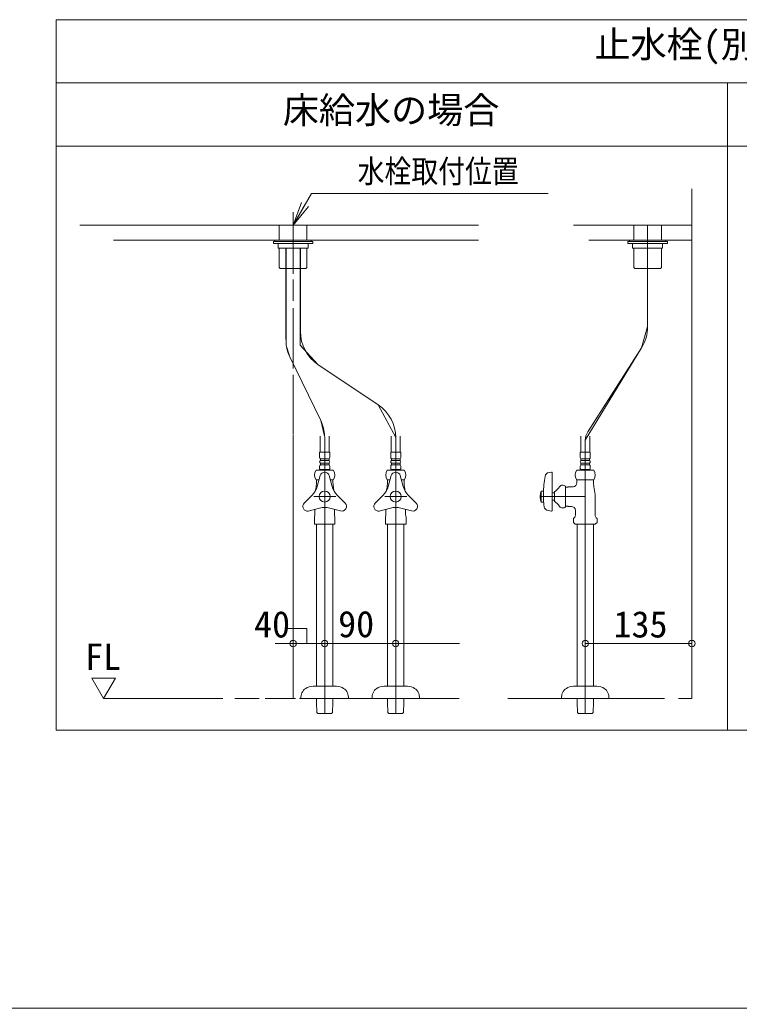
# Model space of a CAD drawing. Units: millimetres at full size, sheet at 1:5; details may follow other scales. Extents: x -1002 to 1017, y -687 to 676.
# Drawn here: x -38 to 360, y -687 to -139 of the extents above; entities that cross this region are included whole.
import ezdxf
from ezdxf.enums import TextEntityAlignment as Align

# ---------------------------------------------------------------- set-up
doc = ezdxf.new("R2010")
doc.units = ezdxf.units.MM
doc.header["$LTSCALE"] = 5
doc.layers.add('F-0', color=7, linetype='Continuous', lineweight=15)
doc.styles.add('ＭＳ ゴシック', font='')
doc.styles.get('ＭＳ ゴシック').set_extended_font_data('MS Gothic')

msp = doc.modelspace()

# ---------------------------------------------------------------- linework, layer by layer
at = {"layer": 'F-0', "lineweight": 18}
for p, q in [((-18.184, -532.972), (-18.184, -139.222)), ((-18.184, -139.222), (725.566, -139.222)), ((-18.184, -174.222), (725.566, -174.222)), ((353.691, -532.972), (353.691, -174.222)), ((353.691, -532.972), (-18.184, -532.972))]:
    msp.add_line(p, q, dxfattribs=at)
at = {"layer": 'F-0'}
for p, q in [((-18.184, -209.222), (353.691, -209.222)), ((353.691, -209.222), (725.566, -209.222)), ((113.066, -252.972), (123.169, -235.472)), ((123.169, -235.472), (254.419, -235.472)), ((334.003, -232.847), (334.003, -515.472)), ((113.066, -252.972), (117.734, -240.512)), ((113.066, -252.972), (119.628, -241.605)), ((113.066, -252.972), (121.522, -242.699)), ((113.066, -245.945), (113.066, -279.966)), ((-5.059, -252.972), (13.709, -252.972)), ((215.878, -252.972), (13.501, -252.972)), ((105.409, -252.972), (105.409, -261.285)), ((120.722, -261.285), (120.722, -252.972)), ((268.378, -252.972), (334.003, -252.972)), ((334.003, -252.972), (277.465, -252.972)), ((301.847, -261.285), (301.847, -252.972)), ((309.503, -309.288), (309.503, -252.972)), ((309.503, -309.288), (309.503, -252.972)), ((317.159, -252.972), (317.159, -261.285)), ((215.878, -261.285), (13.51, -261.285)), ((13.78, -261.285), (215.878, -261.285)), ((102.128, -262.16), (102.128, -263.253)), ((124.003, -262.16), (102.128, -262.16)), ((103.003, -261.285), (123.128, -261.285)), ((103.003, -262.16), (103.003, -261.285)), ((123.128, -262.16), (103.003, -262.16)), ((123.128, -261.285), (123.128, -262.16)), ((124.003, -263.253), (124.003, -262.16)), ((124.003, -262.816), (124.003, -263.253)), ((298.566, -263.253), (298.566, -262.16)), ((298.566, -262.16), (320.441, -262.16)), ((298.566, -262.816), (298.566, -263.253)), ((299.441, -261.285), (299.441, -262.16)), ((319.566, -261.285), (299.441, -261.285)), ((299.441, -262.16), (319.566, -262.16)), ((319.566, -262.16), (319.566, -261.285)), ((320.441, -262.16), (320.441, -263.253)), ((102.128, -263.253), (124.003, -263.253)), ((121.378, -263.253), (104.753, -263.253)), ((104.753, -263.253), (104.753, -265.878)), ((104.753, -265.878), (121.378, -265.878)), ((105.409, -265.878), (105.409, -276.553)), ((108.994, -316.413), (108.994, -265.878)), ((109.237, -265.618), (109.237, -319.665)), ((116.894, -265.878), (116.894, -319.528)), ((117.137, -312.054), (117.137, -265.878)), ((120.722, -276.553), (120.722, -265.878)), ((121.378, -265.878), (121.378, -263.253)), ((320.441, -263.253), (298.566, -263.253)), ((301.191, -263.253), (317.816, -263.253)), ((301.191, -265.878), (301.191, -263.253)), ((317.816, -265.878), (301.191, -265.878)), ((301.847, -276.553), (301.847, -265.878)), ((317.159, -265.878), (317.159, -276.553)), ((317.816, -263.253), (317.816, -265.878)), ((105.737, -276.881), (105.409, -276.553)), ((105.847, -276.991), (105.737, -276.881)), ((105.847, -276.991), (119.891, -276.991)), ((119.891, -276.991), (120.284, -276.991)), ((120.394, -276.881), (120.284, -276.991)), ((120.722, -276.553), (120.394, -276.881)), ((301.847, -276.553), (302.175, -276.881)), ((302.175, -276.881), (302.284, -276.991)), ((302.678, -276.991), (302.284, -276.991)), ((316.722, -276.991), (302.678, -276.991)), ((316.722, -276.991), (316.831, -276.881)), ((316.831, -276.881), (317.159, -276.553)), ((113.066, -283.26), (113.066, -294.927)), ((113.066, -299.045), (113.066, -332.537)), ((111.199, -325.983), (109.237, -319.665)), ((126.818, -330.215), (116.894, -319.528)), ((274.941, -372.27), (306.055, -321.077)), ((111.199, -325.983), (128.361, -361.259)), ((111.199, -325.983), (128.361, -361.259)), ((126.818, -330.215), (160.259, -352.667)), ((160.259, -352.667), (126.818, -330.215)), ((113.066, -335.969), (113.066, -369.016)), ((169.941, -370.829), (160.259, -352.667)), ((130.549, -369.977), (128.361, -361.259)), ((113.066, -369.487), (113.066, -388.127)), ((128.05, -370.091), (128.05, -378.841)), ((130.566, -370.829), (130.566, -378.841)), ((130.566, -370.829), (130.566, -403.472)), ((133.081, -378.841), (133.081, -370.091)), ((167.425, -370.091), (167.425, -378.841)), ((169.941, -370.829), (169.941, -378.841)), ((169.941, -370.829), (169.941, -403.472)), ((172.456, -378.841), (172.456, -370.091)), ((272.425, -378.841), (272.425, -370.091)), ((274.941, -372.27), (274.941, -378.841)), ((274.941, -372.27), (274.941, -523.674)), ((277.456, -370.091), (277.456, -378.841)), ((113.066, -375.539), (113.066, -492.221)), ((133.366, -378.841), (127.766, -378.841)), ((127.766, -378.841), (127.766, -381.794)), ((128.159, -382.56), (132.972, -382.56)), ((128.159, -383.435), (128.159, -382.56)), ((132.972, -383.435), (128.159, -383.435)), ((130.566, -378.841), (130.566, -523.674)), ((132.972, -382.56), (132.972, -383.435)), ((133.366, -381.794), (133.366, -378.841)), ((172.741, -378.841), (167.141, -378.841)), ((167.141, -378.841), (167.141, -381.794)), ((167.534, -382.56), (172.347, -382.56)), ((167.534, -383.435), (167.534, -382.56)), ((172.347, -383.435), (167.534, -383.435)), ((169.941, -378.841), (169.941, -523.674)), ((172.347, -382.56), (172.347, -383.435)), ((172.741, -381.794), (172.741, -378.841)), ((272.141, -378.841), (277.741, -378.841)), ((272.141, -381.794), (272.141, -378.841)), ((277.347, -382.56), (272.534, -382.56)), ((272.534, -382.56), (272.534, -383.435)), ((272.534, -383.435), (277.347, -383.435)), ((274.941, -378.841), (274.941, -403.472)), ((277.347, -383.435), (277.347, -382.56)), ((277.741, -378.841), (277.741, -381.794)), ((125.81, -388.903), (135.321, -388.903)), ((127.766, -386.606), (127.766, -388.028)), ((128.159, -384.966), (132.972, -384.966)), ((128.159, -385.841), (128.159, -384.966)), ((132.972, -385.841), (128.159, -385.841)), ((128.203, -388.466), (132.928, -388.466)), ((132.972, -384.966), (132.972, -385.841)), ((133.366, -388.028), (133.366, -386.606)), ((165.185, -388.903), (174.696, -388.903)), ((167.141, -386.606), (167.141, -388.028)), ((167.534, -384.966), (172.347, -384.966)), ((167.534, -385.841), (167.534, -384.966)), ((172.347, -385.841), (167.534, -385.841)), ((167.578, -388.466), (172.303, -388.466)), ((172.347, -384.966), (172.347, -385.841)), ((172.741, -388.028), (172.741, -386.606)), ((279.696, -388.903), (270.185, -388.903)), ((272.141, -388.028), (272.141, -386.606)), ((277.347, -384.966), (272.534, -384.966)), ((272.534, -384.966), (272.534, -385.841)), ((272.534, -385.841), (277.347, -385.841)), ((277.303, -388.466), (272.578, -388.466)), ((277.347, -385.841), (277.347, -384.966)), ((277.741, -386.606), (277.741, -388.028)), ((113.066, -393.934), (113.066, -492.823)), ((127.379, -394.285), (125.81, -394.285)), ((125.972, -394.285), (125.972, -395.165)), ((125.972, -394.285), (126.48, -394.285)), ((128.03, -391.855), (126.432, -397.817)), ((127.379, -394.285), (126.48, -394.285)), ((133.101, -391.855), (134.699, -397.817)), ((134.651, -394.285), (133.752, -394.285)), ((135.321, -394.285), (133.752, -394.285)), ((165.185, -394.285), (165.855, -394.285)), ((165.347, -394.285), (165.347, -395.165)), ((167.405, -391.855), (165.807, -397.817)), ((166.754, -394.285), (165.855, -394.285)), ((172.476, -391.855), (174.074, -397.817)), ((174.026, -394.285), (173.127, -394.285)), ((174.696, -394.285), (173.127, -394.285)), ((254.91, -390.142), (256.316, -389.945)), ((256.566, -411.314), (256.566, -390.161)), ((270.185, -394.285), (279.696, -394.285)), ((270.347, -394.285), (270.347, -395.165)), ((270.855, -394.285), (270.347, -394.285)), ((270.855, -394.285), (279.026, -394.285)), ((279.534, -394.285), (279.026, -394.285)), ((279.534, -394.285), (279.534, -395.165)), ((125.972, -395.165), (125.972, -395.816)), ((135.159, -395.165), (135.159, -395.816)), ((165.347, -395.165), (165.347, -395.816)), ((264.003, -397.754), (264.003, -409.19)), ((264.003, -398.222), (264.659, -398.222)), ((264.659, -398.222), (265.275, -398.222)), ((270.347, -395.165), (270.347, -395.816)), ((279.534, -395.165), (279.534, -395.816)), ((119.237, -407.085), (123.602, -402.72)), ((136.657, -403.472), (124.474, -403.472)), ((136.657, -403.472), (124.77, -403.472)), ((130.566, -403.472), (130.566, -523.674)), ((141.894, -407.085), (137.529, -402.72)), ((158.612, -407.085), (162.977, -402.72)), ((176.032, -403.472), (163.849, -403.472)), ((176.032, -403.472), (163.849, -403.472)), ((169.941, -403.472), (169.941, -523.674)), ((181.269, -407.085), (176.904, -402.72)), ((274.941, -403.472), (250.003, -403.472)), ((274.941, -403.472), (250.003, -403.472)), ((250.441, -400.41), (250.323, -400.847)), ((250.441, -406.535), (250.441, -400.41)), ((251.753, -400.41), (250.441, -400.41)), ((251.753, -400.41), (251.753, -406.535)), ((251.753, -401.722), (251.753, -405.222)), ((257.878, -401.394), (256.566, -401.394)), ((257.878, -406.097), (257.878, -400.847)), ((274.941, -523.674), (274.941, -403.472)), ((280.409, -403.472), (280.409, -413.717)), ((121.44, -411.565), (127.735, -409.879)), ((125.097, -410.586), (125.097, -413.717)), ((139.358, -411.476), (133.396, -409.879)), ((136.034, -413.717), (136.034, -410.586)), ((160.815, -411.565), (167.11, -409.879)), ((164.472, -410.586), (164.472, -413.717)), ((178.733, -411.476), (172.771, -409.879)), ((175.409, -413.717), (175.409, -410.586)), ((256.566, -405.55), (257.878, -405.55)), ((264.659, -408.722), (264.003, -408.722)), ((265.275, -408.722), (264.659, -408.722)), ((254.396, -411.261), (256.316, -411.531)), ((268.373, -415.722), (268.831, -415.264)), ((268.373, -415.722), (268.373, -417.795)), ((269.472, -411.128), (269.472, -413.717)), ((281.05, -415.264), (281.508, -415.722)), ((281.508, -417.795), (281.508, -415.722)), ((281.508, -417.795), (281.508, -415.722)), ((124.987, -418.785), (124.878, -418.675)), ((124.987, -418.785), (125.982, -418.785)), ((136.144, -418.785), (125.982, -418.785)), ((126.059, -508.472), (126.059, -418.785)), ((135.072, -418.785), (135.072, -508.472)), ((164.362, -418.785), (164.253, -418.675)), ((164.362, -418.785), (165.357, -418.785)), ((175.519, -418.785), (165.357, -418.785)), ((165.434, -508.472), (165.434, -418.785)), ((174.447, -418.785), (174.447, -508.472)), ((268.373, -417.795), (269.362, -418.785)), ((269.362, -418.785), (280.519, -418.785)), ((270.434, -418.785), (270.434, -508.472)), ((279.447, -508.472), (279.447, -418.785)), ((280.519, -418.785), (281.508, -417.795)), ((103.075, -484.936), (205.199, -484.936)), ((274.941, -484.936), (334, -484.936)), ((113.066, -492.823), (113.066, -504.476)), ((113.066, -495.652), (113.066, -502.223)), ((1.503, -504.105), (14.628, -504.105)), ((8.066, -515.472), (1.503, -504.105)), ((14.628, -504.105), (8.066, -515.472)), ((113.066, -504.659), (113.066, -515.472)), ((113.066, -505.165), (113.066, -515.472)), ((135.905, -508.472), (125.226, -508.472)), ((175.28, -508.472), (164.601, -508.472)), ((269.601, -508.472), (280.28, -508.472)), ((117.441, -514.597), (117.441, -515.472)), ((143.691, -515.472), (143.691, -514.597)), ((156.816, -514.597), (156.816, -515.472)), ((183.066, -515.472), (183.066, -514.597)), ((261.816, -515.472), (261.816, -514.597)), ((288.066, -514.597), (288.066, -515.472)), ((8.066, -515.472), (74.098, -515.472)), ((80.739, -515.472), (94.259, -515.472)), ((97.579, -515.472), (114.48, -515.472)), ((116.664, -515.472), (205.02, -515.472)), ((143.691, -515.472), (117.441, -515.472)), ((126.059, -516.627), (126.059, -515.474)), ((126.083, -517.549), (126.059, -516.627)), ((135.072, -516.627), (135.048, -517.549)), ((135.072, -515.474), (135.072, -516.627)), ((183.066, -515.472), (156.816, -515.472)), ((165.434, -516.627), (165.434, -515.474)), ((165.458, -517.549), (165.434, -516.627)), ((174.447, -516.627), (174.423, -517.549)), ((174.447, -515.474), (174.447, -516.627)), ((232.099, -515.472), (318.779, -515.472)), ((261.816, -515.472), (288.066, -515.472)), ((270.434, -515.472), (270.434, -516.627)), ((270.434, -516.627), (270.458, -517.549)), ((270.458, -517.549), (270.579, -523.167)), ((279.302, -523.167), (279.423, -517.549)), ((279.423, -517.549), (279.447, -516.627)), ((279.447, -516.627), (279.447, -515.472)), ((326.564, -515.472), (326.619, -515.472)), ((126.74, -523.674), (126.847, -523.674)), ((126.74, -523.674), (126.74, -523.674)), ((126.847, -523.674), (134.284, -523.674)), ((134.284, -523.674), (134.391, -523.674)), ((134.391, -523.674), (134.391, -523.674)), ((166.115, -523.674), (166.222, -523.674)), ((166.115, -523.674), (166.115, -523.674)), ((166.222, -523.674), (173.659, -523.674)), ((173.659, -523.674), (173.766, -523.674)), ((173.766, -523.674), (173.766, -523.674)), ((270.579, -523.167), (271.115, -523.674)), ((278.659, -523.674), (271.222, -523.674)), ((278.766, -523.674), (279.302, -523.167)), ((-1002.086, -687.064), (1002.034, -687.064))]:
    msp.add_line(p, q, dxfattribs=at)
at = {"layer": 'F-0', "lineweight": 18}
msp.add_lwpolyline([(725.566, -139.222), (725.566, -532.972), (353.691, -532.972)], dxfattribs=at)
at = {"layer": 'F-0'}
for points in [[(326.619, -515.472), (334.003, -515.472), (334.003, -232.847)], [(277.001, -261.285), (334.003, -261.285), (277.512, -261.285)], [(120.284, -276.991), (120.241, -276.991), (112.191, -276.991)], [(302.284, -276.991), (302.328, -276.991), (310.378, -276.991)], [(276.32, -367.554), (306.055, -321.077), (309.503, -309.288)], [(128.159, -388.466), (127.941, -388.685), (127.941, -388.903)], [(133.191, -388.903), (133.191, -388.685), (132.972, -388.466)], [(167.534, -388.466), (167.316, -388.685), (167.316, -388.903)], [(172.566, -388.903), (172.566, -388.685), (172.347, -388.466)], [(272.316, -388.903), (272.316, -388.685), (272.534, -388.466)], [(277.347, -388.466), (277.566, -388.685), (277.566, -388.903)], [(134.651, -394.285), (135.159, -394.285), (135.159, -395.165)], [(174.026, -394.285), (174.534, -394.285), (174.534, -395.165), (174.534, -395.816)], [(265.275, -398.222), (265.494, -398.003), (268.159, -398.003)], [(250.323, -406.097), (250.441, -406.535), (251.753, -406.535)], [(265.275, -408.722), (265.494, -408.941), (267.284, -408.941)], [(124.878, -414.671), (124.878, -417.795), (124.878, -418.675)], [(136.253, -414.671), (136.253, -418.675), (136.144, -418.785)], [(164.253, -414.671), (164.253, -417.795), (164.253, -418.675)], [(175.628, -414.671), (175.628, -418.675), (175.519, -418.785)], [(120.621, -484.816), (120.621, -476.544), (109.859, -476.544)], [(126.74, -523.674), (126.204, -523.167), (126.083, -517.549)], [(135.048, -517.549), (134.927, -523.167), (134.391, -523.674)], [(166.115, -523.674), (165.579, -523.167), (165.458, -517.549)], [(174.423, -517.549), (174.302, -523.167), (173.766, -523.674)], [(271.222, -523.674), (271.115, -523.674), (271.115, -523.674)], [(278.766, -523.674), (278.766, -523.674), (278.659, -523.674)]]:
    msp.add_lwpolyline(points, dxfattribs=at)
for centre, radius in [((130.566, -403.472), 3.062), ((169.941, -403.472), 3.062), ((113.066, -484.936), 1.75), ((113.066, -484.936), 1.75), ((130.566, -484.936), 1.75), ((130.566, -484.936), 1.75), ((169.941, -484.936), 1.75), ((169.941, -484.936), 1.75), ((274.941, -484.936), 1.75), ((274.941, -484.936), 1.75), ((334, -484.936), 1.75), ((334, -484.936), 1.75), ((334, -484.936), 1.75)]:
    msp.add_circle(centre, radius, dxfattribs=at)
for centre, radius, start, end in [((139.012, -312.054), 21.875, 180, 236.12262), ((287.628, -309.288), 21.875, 327.39011, 0), ((130.869, -316.413), 21.875, 188.55163, 205.94376), ((148.066, -370.829), 21.875, 0, 56.12262), ((108.691, -370.829), 21.875, 2.23046, 25.94376), ((108.691, -370.829), 21.875, 0, 2.23046), ((283.691, -372.27), 8.75, 147.39011, 180), ((128.707, -381.794), 0.941, 180, 234.43222), ((128.707, -384.2), 0.941, 125.56778, 234.43222), ((132.424, -381.794), 0.941, 305.56778, 0), ((132.424, -384.2), 0.941, 305.56778, 54.43222), ((168.082, -381.794), 0.941, 180, 234.43222), ((168.082, -384.2), 0.941, 125.56778, 234.43222), ((171.799, -381.794), 0.941, 305.56778, 0), ((171.799, -384.2), 0.941, 305.56778, 54.43222), ((273.082, -381.794), 0.941, 180, 234.43222), ((273.082, -384.2), 0.941, 125.56778, 234.43222), ((276.799, -381.794), 0.941, 305.56778, 0), ((276.799, -384.2), 0.941, 305.56778, 54.43222), ((129.8, -391.594), 4.812, 146.00705, 213.99295), ((128.707, -386.606), 0.941, 125.56778, 180), ((128.203, -388.028), 0.438, 180, 270), ((132.928, -388.028), 0.438, 270, 0), ((132.424, -386.606), 0.941, 0, 54.43222), ((131.331, -391.594), 4.812, 326.00705, 33.99295), ((169.175, -391.594), 4.812, 146.00705, 213.99295), ((168.082, -386.606), 0.941, 125.56778, 180), ((167.578, -388.028), 0.438, 180, 270), ((172.303, -388.028), 0.438, 270, 0), ((171.799, -386.606), 0.941, 0, 54.43222), ((170.706, -391.594), 4.812, 326.00705, 33.99295), ((274.175, -391.594), 4.812, 146.00705, 213.99295), ((272.578, -388.028), 0.438, 180, 270), ((273.082, -386.606), 0.941, 125.56778, 180), ((277.303, -388.028), 0.438, 270, 0), ((276.799, -386.606), 0.941, 0, 54.43222), ((275.706, -391.594), 4.812, 326.00705, 33.99295), ((130.566, -392.535), 2.625, 15, 165), ((169.941, -392.535), 2.625, 15, 165), ((317.378, -403.472), 65.648, 170.1971, 178.47247), ((255.275, -392.742), 2.625, 98, 170.1971), ((256.347, -390.161), 0.219, 0, 98), ((115.868, -394.986), 10.938, 315, 345), ((144.784, -403.472), 19.688, 166.9604, 171.25756), ((111.726, -395.816), 14.246, 346.9604, 0), ((145.263, -394.986), 10.938, 195, 225), ((149.405, -395.816), 14.246, 180, 193.0396), ((116.347, -403.472), 19.688, 8.74244, 13.0396), ((155.243, -394.986), 10.938, 315, 345), ((184.159, -403.472), 19.688, 166.9604, 171.25756), ((151.101, -395.816), 14.246, 346.9604, 0), ((184.638, -394.986), 10.938, 195, 225), ((188.78, -395.816), 14.246, 180, 193.0396), ((155.722, -403.472), 19.688, 8.74244, 13.0396), ((252.013, -392.138), 10.5, 303.95919, 326.04081), ((262.472, -399.316), 2.188, 45.573, 143.1301), ((268.159, -395.816), 2.188, 270, 0), ((293.78, -395.816), 14.246, 180, 193.0396), ((260.722, -403.472), 19.688, 0, 13.0396), ((260.941, -403.472), 10.938, 166.70293, 180), ((260.941, -403.472), 10.938, 180, 193.29707), ((260.941, -403.472), 10.938, 166.11346, 166.70293), ((284.527, -403.631), 32.812, 182.77864, 189.59149), ((121.093, -408.941), 2.625, 135, 277.52424), ((130.566, -420.444), 10.938, 75, 105), ((140.038, -408.941), 2.625, 255, 45), ((160.468, -408.941), 2.625, 135, 277.52424), ((169.941, -420.444), 10.938, 75, 105), ((179.413, -408.941), 2.625, 255, 45), ((260.941, -403.472), 10.938, 193.29707, 193.88654), ((254.761, -408.661), 2.625, 189.59149, 261.99591), ((252.013, -414.806), 10.5, 33.95919, 56.04081), ((262.472, -407.628), 2.188, 216.8699, 314.427), ((267.284, -411.128), 2.188, 0, 90), ((122.909, -413.717), 2.188, 334.15807, 0), ((138.222, -413.717), 2.188, 180, 205.84193), ((162.284, -413.717), 2.188, 334.15807, 0), ((177.597, -413.717), 2.188, 180, 205.84193), ((256.347, -411.314), 0.219, 261.99591, 0), ((267.284, -413.717), 2.188, 315, 0), ((282.597, -413.717), 2.188, 180, 225), ((123.128, -514.597), 5.688, 113.55646, 180), ((125.226, -519.41), 10.938, 90, 113.55646), ((135.905, -519.41), 10.938, 66.44354, 90), ((138.003, -514.597), 5.688, 0, 66.44354), ((162.503, -514.597), 5.688, 113.55646, 180), ((164.601, -519.41), 10.938, 90, 113.55646), ((175.28, -519.41), 10.938, 66.44354, 90), ((177.378, -514.597), 5.688, 0, 66.44354), ((267.503, -514.597), 5.688, 113.55646, 180), ((269.601, -519.41), 10.938, 90, 113.55646), ((280.28, -519.41), 10.938, 66.44354, 90), ((282.378, -514.597), 5.688, 0, 66.44354)]:
    msp.add_arc(centre, radius, start, end, dxfattribs=at)

# ---------------------------------------------------------------- texts
at = {"layer": 'F-0', "style": 'ＭＳ ゴシック'}
for s, p in [('止水栓(別途手配)参考位置', (280.01, -164.538)), ('床給水の場合', (107.369, -200.995)), ('40', (91.449, -485.985)), ('90', (138.033, -485.841)), ('135', (290.609, -485.985)), ('FL', (-2.137, -503.991))]:
    msp.add_text(s, height=14.66, dxfattribs=at).set_placement(p, align=Align.BOTTOM_LEFT)
at = {"layer": 'F-0', "style": 'ＭＳ ゴシック', "width": 0.85}
msp.add_text('水栓取付位置', height=12.83, dxfattribs=at).set_placement((148.836, -233.439), align=Align.BOTTOM_LEFT)

doc.saveas('drawing.dxf')
